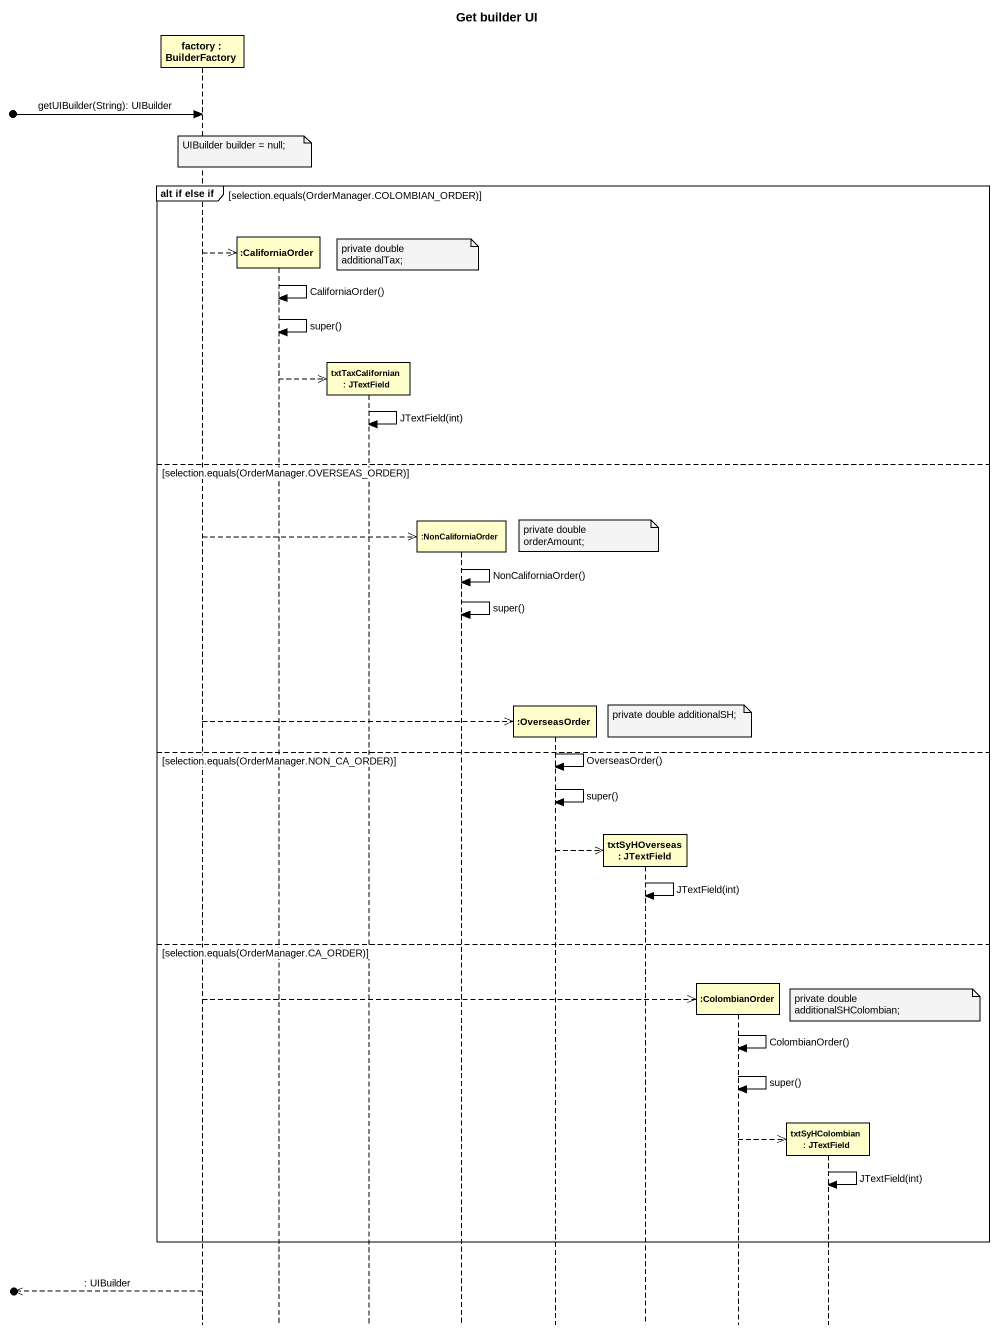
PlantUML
@startuml
title Get builder UI
hide footbox
participant "factory : BuilderFactory" as factory
participant ":CaliforniaOrder" as CaliforniaOrder
participant "txtTaxCalifornian : JTextField" as txtTaxCalifornian
participant ":NonCaliforniaOrder" as NonCaliforniaOrder
participant ":OverseasOrder" as OverseasOrder
participant "txtSyHOverseas : JTextField" as txtSyHOverseas
participant ":ColombianOrder" as ColombianOrder
participant "txtSyHColombian : JTextField" as txtSyHColombian

[o-> factory : getUIBuilder(String): UIBuilder
note over CaliforniaOrder : UIBuilder builder = null;
group alt if else if [selection.equals(OrderManager.COLOMBIAN_ORDER)]
  factory -->> CaliforniaOrder **
  note over txtTaxCalifornian : private double additionalTax;
  CaliforniaOrder -> CaliforniaOrder : CaliforniaOrder()
  CaliforniaOrder -> CaliforniaOrder : super()
  CaliforniaOrder -->> txtTaxCalifornian **
  txtTaxCalifornian -> txtTaxCalifornian : JTextField(int)
else selection.equals(OrderManager.OVERSEAS_ORDER)
  note over OverseasOrder : private double orderAmount;
  factory -->> NonCaliforniaOrder **
  NonCaliforniaOrder -> NonCaliforniaOrder : NonCaliforniaOrder()
  NonCaliforniaOrder -> NonCaliforniaOrder : super()
  note over txtSyHOverseas : private double additionalSH;
  factory -->> OverseasOrder **
else selection.equals(OrderManager.NON_CA_ORDER)
  OverseasOrder -> OverseasOrder : OverseasOrder()
  OverseasOrder -> OverseasOrder : super()
  OverseasOrder -->> txtSyHOverseas **
  txtSyHOverseas -> txtSyHOverseas : JTextField(int)
else selection.equals(OrderManager.CA_ORDER)
  factory -->> ColombianOrder **
  note over txtSyHColombian : private double additionalSHColombian;
  ColombianOrder -> ColombianOrder : ColombianOrder()
  ColombianOrder -> ColombianOrder : super()
  ColombianOrder -->> txtSyHColombian **
  txtSyHColombian -> txtSyHColombian : JTextField(int)
end
[o<<-- factory : : UIBuilder
@enduml
